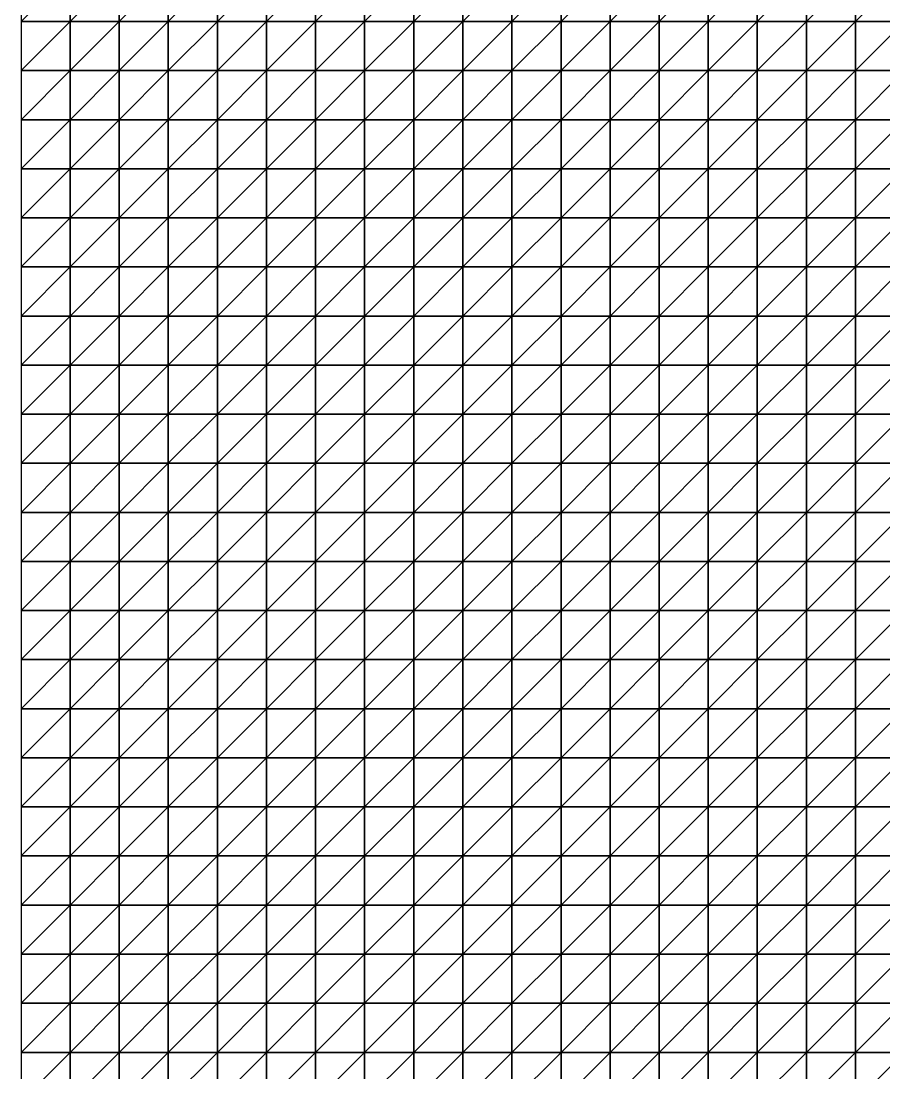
# Model space of a CAD drawing. Header units: metres. Extents: x -3 to 3, y -3 to 3.
# Drawn here: x -3 to -1.935, y -1.753 to -0.454 of the extents above; entities that cross this region are included whole.
import ezdxf

# ---------------------------------------------------------------- set-up
doc = ezdxf.new("R2010")
doc.units = ezdxf.units.M

msp = doc.modelspace()

# ---------------------------------------------------------------- meshes
at = {"color": 255}
mesh = msp.add_polyface(dxfattribs=at)
corners = [(-3, -0.5152, -0.005), (-2.9394, -0.5152, -0.0066), (-2.9394, -0.4545, -0.0072), (-3, -0.4545, -0.0054), (-2.9394, -0.3939, -0.0077), (-3, -0.3939, -0.0058), (-2.9394, -0.3333, -0.0082), (-2.9394, -0.5758, -0.0061), (-2.8788, -0.5758, -0.0079), (-2.8788, -0.5152, -0.0087), (-2.8788, -0.4545, -0.0094), (-2.8788, -0.3939, -0.0101), (-2.8788, -0.3333, -0.0108), (-2.8182, -0.5758, -0.0103), (-2.8182, -0.5152, -0.0113), (-2.8182, -0.4545, -0.0123), (-2.8182, -0.3939, -0.0132), (-2.8182, -0.3333, -0.0141), (-2.7576, -0.5758, -0.0133), (-2.7576, -0.5152, -0.0146), (-2.7576, -0.4545, -0.0159), (-2.7576, -0.3939, -0.0171), (-2.697, -0.5758, -0.017), (-2.697, -0.5152, -0.0187), (-2.697, -0.4545, -0.0204), (-2.697, -0.3939, -0.0219), (-2.6364, -0.5758, -0.0215), (-2.6364, -0.5152, -0.0237), (-2.6364, -0.4545, -0.0259), (-2.6364, -0.3939, -0.0279), (-3, -0.5758, -0.0046)]
mesh.append_faces([[corners[k] for k in face] for face in [(0, 1, 2), (3, 2, 4), (5, 4, 6), (7, 8, 9), (1, 9, 10), (2, 10, 11), (4, 11, 12), (8, 13, 14), (9, 14, 15), (10, 15, 16), (11, 16, 17), (13, 18, 19), (14, 19, 20), (15, 20, 21), (18, 22, 23), (19, 23, 24), (20, 24, 25), (22, 26, 27), (23, 27, 28), (24, 28, 29), (30, 1, 0), (0, 2, 3), (3, 4, 5), (7, 9, 1), (1, 10, 2), (2, 11, 4), (8, 14, 9), (9, 15, 10), (10, 16, 11), (13, 19, 14), (14, 20, 15), (15, 21, 16), (18, 23, 19), (19, 24, 20), (20, 25, 21), (22, 27, 23), (23, 28, 24), (24, 29, 25)]], dxfattribs={"color": 111})
mesh = msp.add_polyface(dxfattribs=at)
corners = [(-2.2727, -0.5152, -0.0803), (-2.2121, -0.5152, -0.0949), (-2.2121, -0.4545, -0.1048), (-2.2727, -0.4545, -0.0885), (-2.2121, -0.3939, -0.1144), (-2.2727, -0.3939, -0.0963), (-2.2121, -0.3333, -0.1233), (-2.1515, -0.5152, -0.1108), (-2.1515, -0.4545, -0.1228), (-2.1515, -0.3939, -0.1344), (-2.1515, -0.3333, -0.1451), (-2.1515, -0.5758, -0.0986), (-2.0909, -0.5758, -0.1134), (-2.0909, -0.5152, -0.128), (-2.0909, -0.4545, -0.1423), (-2.0909, -0.3939, -0.1561), (-2.0909, -0.3333, -0.169), (-2.0303, -0.5758, -0.1287), (-2.0303, -0.5152, -0.146), (-2.0303, -0.4545, -0.1629), (-2.0303, -0.3939, -0.1792), (-2.0303, -0.3333, -0.1945), (-1.9697, -0.5758, -0.1442), (-1.9697, -0.5152, -0.1644), (-1.9697, -0.4545, -0.1842), (-1.9697, -0.3939, -0.2033), (-1.9697, -0.3333, -0.2213), (-1.9091, -0.5758, -0.1592), (-1.9091, -0.5152, -0.1825), (-1.9091, -0.4545, -0.2055), (-1.9091, -0.3939, -0.2278), (-1.9091, -0.3333, -0.2488), (-2.2121, -0.5758, -0.0847), (-1.8485, -0.5152, -0.1997)]
mesh.append_faces([[corners[k] for k in face] for face in [(2, 8, 9), (4, 9, 10), (7, 13, 14), (8, 14, 15), (9, 15, 16), (12, 17, 18), (13, 18, 19), (14, 19, 20), (15, 20, 21), (17, 22, 23), (18, 23, 24), (19, 24, 25), (20, 25, 26), (22, 27, 28), (23, 28, 29), (24, 29, 30), (25, 30, 31), (7, 14, 8), (8, 15, 9), (12, 18, 13), (13, 19, 14), (14, 20, 15), (17, 23, 18), (18, 24, 19), (19, 25, 20), (22, 28, 23), (23, 29, 24), (24, 30, 25), (27, 33, 28)]], dxfattribs={"color": 4})
mesh.append_faces([[corners[k] for k in face] for face in [(0, 1, 2), (3, 2, 4), (5, 4, 6), (1, 7, 8), (11, 12, 13), (32, 7, 1), (1, 8, 2), (2, 9, 4), (11, 13, 7)]], dxfattribs={"color": 120})
mesh = msp.add_polyface(dxfattribs=at)
corners = [(-2.6364, -0.7576, -0.0149), (-2.5758, -0.7576, -0.0185), (-2.5758, -0.697, -0.0213), (-2.6364, -0.697, -0.0171), (-2.5758, -0.6364, -0.0241), (-2.6364, -0.6364, -0.0193), (-2.5758, -0.5758, -0.027), (-2.6364, -0.5758, -0.0215), (-2.5758, -0.5152, -0.0298), (-2.6364, -0.5152, -0.0237), (-2.5758, -0.4545, -0.0325), (-2.6364, -0.4545, -0.0259), (-2.5758, -0.3939, -0.0351), (-2.5152, -0.7576, -0.0228), (-2.5152, -0.697, -0.0263), (-2.5152, -0.6364, -0.0299), (-2.5152, -0.5758, -0.0335), (-2.5152, -0.5152, -0.037), (-2.5152, -0.4545, -0.0405), (-2.5152, -0.3939, -0.0438), (-2.4545, -0.7576, -0.0278), (-2.4545, -0.697, -0.0322), (-2.4545, -0.6364, -0.0366), (-2.4545, -0.5758, -0.0412), (-2.4545, -0.5152, -0.0456), (-2.4545, -0.4545, -0.05), (-2.4545, -0.3939, -0.0541), (-2.6364, -0.3939, -0.0279), (-2.3939, -0.697, -0.0389), (-2.3939, -0.6364, -0.0445), (-2.3939, -0.5758, -0.0501)]
mesh.append_faces([[corners[k] for k in face] for face in [(0, 1, 2), (3, 2, 4), (5, 4, 6), (7, 6, 8), (9, 8, 10), (11, 10, 12), (1, 13, 14), (2, 14, 15), (4, 15, 16), (6, 16, 17), (8, 17, 18), (10, 18, 19), (13, 20, 21), (14, 21, 22), (15, 22, 23), (3, 4, 5), (5, 6, 7), (7, 8, 9), (9, 10, 11), (11, 12, 27), (1, 14, 2), (2, 15, 4), (4, 16, 6), (6, 17, 8), (8, 18, 10), (10, 19, 12), (13, 21, 14), (14, 22, 15), (15, 23, 16), (16, 24, 17), (20, 28, 21), (21, 29, 22)]], dxfattribs={"color": 111})
mesh.append_faces([[corners[k] for k in face] for face in [(16, 23, 24), (17, 24, 25), (18, 25, 26), (17, 25, 18), (18, 26, 19), (22, 30, 23)]], dxfattribs={"color": 120})
mesh = msp.add_polyface(dxfattribs=at)
corners = [(-2.4545, -0.7576, -0.0278), (-2.3939, -0.7576, -0.0335), (-2.3939, -0.697, -0.0389), (-2.4545, -0.697, -0.0322), (-2.3939, -0.6364, -0.0445), (-2.4545, -0.6364, -0.0366), (-2.3939, -0.5758, -0.0501), (-2.4545, -0.5758, -0.0412), (-2.3939, -0.5152, -0.0557), (-2.4545, -0.5152, -0.0456), (-2.3939, -0.4545, -0.0611), (-2.4545, -0.4545, -0.05), (-2.3939, -0.3939, -0.0663), (-2.3333, -0.7576, -0.04), (-2.3333, -0.697, -0.0466), (-2.3333, -0.6364, -0.0534), (-2.3333, -0.5758, -0.0603), (-2.3333, -0.5152, -0.0672), (-2.3333, -0.4545, -0.0739), (-2.3333, -0.3939, -0.0803), (-2.2727, -0.7576, -0.047), (-2.2727, -0.697, -0.0551), (-2.2727, -0.6364, -0.0634), (-2.2727, -0.5758, -0.0719), (-2.2727, -0.5152, -0.0803), (-2.2727, -0.4545, -0.0885), (-2.2727, -0.3939, -0.0963), (-2.4545, -0.3939, -0.0541), (-2.2121, -0.697, -0.0644), (-2.2121, -0.6364, -0.0744), (-2.2121, -0.5758, -0.0847), (-2.2121, -0.5152, -0.0949), (-2.2121, -0.4545, -0.1048), (-2.2121, -0.3939, -0.1144)]
mesh.append_faces([[corners[k] for k in face] for face in [(0, 1, 2), (3, 2, 4)]], dxfattribs={"color": 111})
mesh.append_faces([[corners[k] for k in face] for face in [(5, 4, 6), (7, 6, 8), (9, 8, 10), (11, 10, 12), (1, 13, 14), (2, 14, 15), (4, 15, 16), (6, 16, 17), (8, 17, 18), (10, 18, 19), (13, 20, 21), (14, 21, 22), (15, 22, 23), (16, 23, 24), (17, 24, 25), (18, 25, 26), (7, 8, 9), (9, 10, 11), (11, 12, 27), (1, 14, 2), (2, 15, 4), (4, 16, 6), (6, 17, 8), (8, 18, 10), (10, 19, 12), (13, 21, 14), (14, 22, 15), (15, 23, 16), (16, 24, 17), (17, 25, 18), (18, 26, 19), (20, 28, 21), (21, 29, 22), (22, 30, 23), (23, 31, 24), (24, 32, 25), (25, 33, 26)]], dxfattribs={"color": 120})
mesh = msp.add_polyface(dxfattribs=at)
corners = [(-3, -0.7576, -0.0033), (-2.9394, -0.7576, -0.0043), (-2.9394, -0.697, -0.0049), (-3, -0.697, -0.0037), (-2.9394, -0.6364, -0.0055), (-3, -0.6364, -0.0041), (-2.9394, -0.5758, -0.0061), (-3, -0.5758, -0.0046), (-2.9394, -0.5152, -0.0066), (-2.8788, -0.7576, -0.0056), (-2.8788, -0.697, -0.0064), (-2.8788, -0.6364, -0.0072), (-2.8788, -0.5758, -0.0079), (-2.8182, -0.7576, -0.0073), (-2.8182, -0.697, -0.0083), (-2.8182, -0.6364, -0.0093), (-2.8182, -0.5758, -0.0103), (-2.7576, -0.7576, -0.0093), (-2.7576, -0.697, -0.0106), (-2.7576, -0.6364, -0.012), (-2.7576, -0.5758, -0.0133), (-2.697, -0.7576, -0.0118), (-2.697, -0.697, -0.0135), (-2.697, -0.6364, -0.0153), (-2.697, -0.5758, -0.017), (-2.6364, -0.7576, -0.0149), (-2.6364, -0.697, -0.0171), (-2.6364, -0.6364, -0.0193), (-2.6364, -0.5758, -0.0215), (-2.5758, -0.697, -0.0213)]
mesh.append_faces([[corners[k] for k in face] for face in [(0, 1, 2), (3, 2, 4), (5, 4, 6), (7, 6, 8), (1, 9, 10), (2, 10, 11), (4, 11, 12), (9, 13, 14), (10, 14, 15), (11, 15, 16), (13, 17, 18), (14, 18, 19), (15, 19, 20), (17, 21, 22), (18, 22, 23), (19, 23, 24), (21, 25, 26), (22, 26, 27), (23, 27, 28), (0, 2, 3), (3, 4, 5), (5, 6, 7), (1, 10, 2), (2, 11, 4), (4, 12, 6), (9, 14, 10), (10, 15, 11), (11, 16, 12), (13, 18, 14), (14, 19, 15), (15, 20, 16), (17, 22, 18), (18, 23, 19), (19, 24, 20), (21, 26, 22), (22, 27, 23), (23, 28, 24), (25, 29, 26)]], dxfattribs={"color": 111})
mesh = msp.add_polyface(dxfattribs=at)
corners = [(-2.2727, -0.7576, -0.047), (-2.2121, -0.7576, -0.0547), (-2.2121, -0.697, -0.0644), (-2.2727, -0.697, -0.0551), (-2.2121, -0.6364, -0.0744), (-2.2727, -0.6364, -0.0634), (-2.2121, -0.5758, -0.0847), (-2.2727, -0.5758, -0.0719), (-2.2121, -0.5152, -0.0949), (-2.1515, -0.7576, -0.0627), (-2.1515, -0.697, -0.0743), (-2.1515, -0.6364, -0.0863), (-2.1515, -0.5758, -0.0986), (-2.1515, -0.5152, -0.1108), (-2.0909, -0.7576, -0.0708), (-2.0909, -0.697, -0.0845), (-2.0909, -0.6364, -0.0988), (-2.0909, -0.5758, -0.1134), (-2.0303, -0.7576, -0.0788), (-2.0303, -0.697, -0.0948), (-2.0303, -0.6364, -0.1116), (-2.0303, -0.5758, -0.1287), (-1.9697, -0.7576, -0.0861), (-1.9697, -0.697, -0.1047), (-1.9697, -0.6364, -0.1242), (-1.9697, -0.5758, -0.1442), (-1.9091, -0.7576, -0.0923), (-1.9091, -0.697, -0.1136), (-1.9091, -0.6364, -0.1361), (-1.9091, -0.5758, -0.1592), (-1.8485, -0.697, -0.121), (-1.8485, -0.6364, -0.1466), (-1.8485, -0.5758, -0.173)]
mesh.append_faces([[corners[k] for k in face] for face in [(20, 24, 25), (24, 28, 29), (20, 25, 21), (23, 28, 24), (24, 29, 25), (27, 31, 28), (28, 32, 29)]], dxfattribs={"color": 4})
mesh.append_faces([[corners[k] for k in face] for face in [(0, 1, 2), (3, 2, 4), (5, 4, 6), (7, 6, 8), (1, 9, 10), (2, 10, 11), (4, 11, 12), (6, 12, 13), (9, 14, 15), (10, 15, 16), (11, 16, 17), (14, 18, 19), (15, 19, 20), (16, 20, 21), (18, 22, 23), (19, 23, 24), (22, 26, 27), (23, 27, 28), (1, 10, 2), (2, 11, 4), (4, 12, 6), (9, 15, 10), (10, 16, 11), (11, 17, 12), (14, 19, 15), (15, 20, 16), (16, 21, 17), (18, 23, 19), (19, 24, 20), (22, 27, 23), (26, 30, 27)]], dxfattribs={"color": 120})
mesh = msp.add_polyface(dxfattribs=at)
corners = [(-3, -1.1212, -0.0012), (-2.9394, -1.1212, -0.0015), (-2.9394, -1.0606, -0.0019), (-3, -1.0606, -0.0014), (-2.9394, -1, -0.0023), (-3, -1, -0.0018), (-2.9394, -0.9394, -0.0027), (-3, -0.9394, -0.0021), (-2.9394, -0.8788, -0.0032), (-3, -0.8788, -0.0025), (-2.9394, -0.8182, -0.0038), (-3, -0.8182, -0.0029), (-2.9394, -0.7576, -0.0043), (-2.8788, -1.1212, -0.0019), (-2.8788, -1.0606, -0.0024), (-2.8788, -1, -0.0029), (-2.8788, -0.9394, -0.0035), (-2.8788, -0.8788, -0.0042), (-2.8788, -0.8182, -0.0049), (-2.8788, -0.7576, -0.0056), (-2.8182, -1.1212, -0.0024), (-2.8182, -1.0606, -0.003), (-2.8182, -1, -0.0038), (-2.8182, -0.9394, -0.0045), (-2.8182, -0.8788, -0.0054), (-2.8182, -0.8182, -0.0063), (-2.8182, -0.7576, -0.0073), (-3, -0.7576, -0.0033), (-2.8182, -1.1818, -0.0018), (-2.7576, -1.1212, -0.003), (-2.7576, -1.0606, -0.0038)]
mesh.append_faces([[corners[k] for k in face] for face in [(0, 1, 2), (3, 2, 4), (5, 4, 6), (7, 6, 8), (9, 8, 10), (11, 10, 12), (1, 13, 14), (2, 14, 15), (4, 15, 16), (6, 16, 17), (8, 17, 18), (10, 18, 19), (13, 20, 21), (14, 21, 22), (15, 22, 23), (16, 23, 24), (17, 24, 25), (18, 25, 26), (0, 2, 3), (3, 4, 5), (5, 6, 7), (7, 8, 9), (9, 10, 11), (11, 12, 27), (1, 14, 2), (2, 15, 4), (4, 16, 6), (6, 17, 8), (8, 18, 10), (10, 19, 12), (13, 21, 14), (14, 22, 15), (15, 23, 16), (16, 24, 17), (17, 25, 18), (18, 26, 19), (28, 29, 20), (20, 30, 21)]], dxfattribs={"color": 111})
mesh = msp.add_polyface(dxfattribs=at)
corners = [(-2.8182, -1.1212, -0.0024), (-2.7576, -1.1212, -0.003), (-2.7576, -1.0606, -0.0038), (-2.8182, -1.0606, -0.003), (-2.7576, -1, -0.0047), (-2.8182, -1, -0.0038), (-2.7576, -0.9394, -0.0058), (-2.8182, -0.9394, -0.0045), (-2.7576, -0.8788, -0.0069), (-2.8182, -0.8788, -0.0054), (-2.7576, -0.8182, -0.0081), (-2.8182, -0.8182, -0.0063), (-2.7576, -0.7576, -0.0093), (-2.697, -1.1212, -0.0037), (-2.697, -1.0606, -0.0047), (-2.697, -1, -0.0059), (-2.697, -0.9394, -0.0073), (-2.697, -0.8788, -0.0087), (-2.697, -0.8182, -0.0102), (-2.697, -0.7576, -0.0118), (-2.6364, -1.1212, -0.0045), (-2.6364, -1.0606, -0.0058), (-2.6364, -1, -0.0073), (-2.6364, -0.9394, -0.009), (-2.6364, -0.8788, -0.0108), (-2.6364, -0.8182, -0.0128), (-2.6364, -0.7576, -0.0149), (-2.8182, -0.7576, -0.0073), (-2.7576, -1.1818, -0.0023), (-2.697, -1.1818, -0.0028), (-2.6364, -1.1818, -0.0033), (-2.5758, -1.1212, -0.0054)]
mesh.append_faces([[corners[k] for k in face] for face in [(0, 1, 2), (3, 2, 4), (5, 4, 6), (7, 6, 8), (9, 8, 10), (11, 10, 12), (1, 13, 14), (2, 14, 15), (4, 15, 16), (6, 16, 17), (8, 17, 18), (10, 18, 19), (13, 20, 21), (14, 21, 22), (15, 22, 23), (16, 23, 24), (17, 24, 25), (18, 25, 26), (3, 4, 5), (5, 6, 7), (7, 8, 9), (9, 10, 11), (11, 12, 27), (28, 13, 1), (1, 14, 2), (2, 15, 4), (4, 16, 6), (6, 17, 8), (8, 18, 10), (10, 19, 12), (29, 20, 13), (13, 21, 14), (14, 22, 15), (15, 23, 16), (16, 24, 17), (17, 25, 18), (18, 26, 19), (30, 31, 20)]], dxfattribs={"color": 111})
mesh = msp.add_polyface(dxfattribs=at)
corners = [(-2.6364, -0.9394, -0.009), (-2.5758, -0.9394, -0.0111), (-2.5758, -0.8788, -0.0134), (-2.6364, -0.8788, -0.0108), (-2.5758, -0.8182, -0.0159), (-2.6364, -0.8182, -0.0128), (-2.5758, -0.7576, -0.0185), (-2.5152, -0.9394, -0.0135), (-2.5152, -0.8788, -0.0164), (-2.5152, -0.8182, -0.0195), (-2.5152, -0.7576, -0.0228), (-2.4545, -0.9394, -0.0161), (-2.4545, -0.8788, -0.0198), (-2.4545, -0.8182, -0.0237), (-2.4545, -0.7576, -0.0278), (-2.3939, -0.9394, -0.0191), (-2.3939, -0.8788, -0.0236), (-2.3939, -0.8182, -0.0284), (-2.3939, -0.7576, -0.0335), (-2.3333, -0.9394, -0.0223), (-2.3333, -0.8788, -0.0278), (-2.3333, -0.8182, -0.0337), (-2.3333, -0.7576, -0.04), (-2.2727, -0.9394, -0.0257), (-2.2727, -0.8788, -0.0322), (-2.2727, -0.8182, -0.0394), (-2.2727, -0.7576, -0.047), (-2.6364, -0.7576, -0.0149), (-2.4545, -1, -0.0129), (-2.3939, -1, -0.0151), (-2.3333, -1, -0.0174)]
mesh.append_faces([[corners[k] for k in face] for face in [(0, 1, 2), (3, 2, 4), (5, 4, 6), (1, 7, 8), (2, 8, 9), (4, 9, 10), (7, 11, 12), (8, 12, 13), (9, 13, 14), (11, 15, 16), (12, 16, 17), (13, 17, 18), (15, 19, 20), (16, 20, 21), (17, 21, 22), (19, 23, 24), (20, 24, 25), (0, 2, 3), (3, 4, 5), (5, 6, 27), (1, 8, 2), (2, 9, 4), (4, 10, 6), (7, 12, 8), (8, 13, 9), (9, 14, 10), (28, 15, 11), (11, 16, 12), (12, 17, 13), (13, 18, 14), (29, 19, 15), (15, 20, 16), (16, 21, 17), (17, 22, 18), (30, 23, 19), (19, 24, 20), (20, 25, 21)]], dxfattribs={"color": 111})
mesh.append_faces([[corners[k] for k in face] for face in [(21, 25, 26), (21, 26, 22)]], dxfattribs={"color": 120})
mesh = msp.add_polyface(dxfattribs=at)
corners = [(-2.2727, -1.1212, -0.01), (-2.2121, -1.1212, -0.0105), (-2.2121, -1.0606, -0.0158), (-2.2727, -1.0606, -0.0145), (-2.2121, -1, -0.022), (-2.2727, -1, -0.0198), (-2.2121, -0.9394, -0.0291), (-2.2727, -0.9394, -0.0257), (-2.2121, -0.8788, -0.0369), (-2.2727, -0.8788, -0.0322), (-2.2121, -0.8182, -0.0455), (-2.2727, -0.8182, -0.0394), (-2.2121, -0.7576, -0.0547), (-2.1515, -1.1212, -0.0105), (-2.1515, -1.0606, -0.0167), (-2.1515, -1, -0.024), (-2.1515, -0.9394, -0.0323), (-2.1515, -0.8788, -0.0415), (-2.1515, -0.8182, -0.0517), (-2.1515, -0.7576, -0.0627), (-2.0909, -1.1212, -0.0098), (-2.0909, -1.0606, -0.017), (-2.0909, -1, -0.0254), (-2.0909, -0.9394, -0.0351), (-2.0909, -0.8788, -0.0459), (-2.0909, -0.8182, -0.0579), (-2.0909, -0.7576, -0.0708), (-2.2727, -0.7576, -0.047), (-2.0303, -1.0606, -0.0165), (-2.0303, -1, -0.0261)]
mesh.append_faces([[corners[k] for k in face] for face in [(0, 1, 2), (3, 2, 4), (5, 4, 6), (7, 6, 8), (9, 8, 10), (1, 13, 14), (2, 14, 15), (4, 15, 16), (6, 16, 17), (13, 20, 21), (14, 21, 22), (15, 22, 23), (16, 23, 24), (0, 2, 3), (3, 4, 5), (5, 6, 7), (7, 8, 9), (9, 10, 11), (1, 14, 2), (2, 15, 4), (4, 16, 6), (6, 17, 8), (13, 21, 14), (14, 22, 15), (15, 23, 16), (20, 28, 21), (21, 29, 22)]], dxfattribs={"color": 111})
mesh.append_faces([[corners[k] for k in face] for face in [(11, 10, 12), (8, 17, 18), (10, 18, 19), (17, 24, 25), (18, 25, 26), (11, 12, 27), (8, 18, 10), (10, 19, 12), (16, 24, 17), (17, 25, 18), (18, 26, 19)]], dxfattribs={"color": 120})
mesh = msp.add_polyface(dxfattribs=at)
corners = [(-2.0909, -1.1212, -0.0098), (-2.0303, -1.1212, -0.0083), (-2.0303, -1.0606, -0.0165), (-2.0909, -1.0606, -0.017), (-2.0303, -1, -0.0261), (-2.0909, -1, -0.0254), (-2.0303, -0.9394, -0.0372), (-2.0909, -0.9394, -0.0351), (-2.0303, -0.8788, -0.0498), (-2.0909, -0.8788, -0.0459), (-2.0303, -0.8182, -0.0637), (-2.0909, -0.8182, -0.0579), (-2.0303, -0.7576, -0.0788), (-1.9697, -1.1212, -0.0057), (-1.9697, -1.0606, -0.0148), (-1.9697, -1, -0.0256), (-1.9697, -0.9394, -0.0383), (-1.9697, -0.8788, -0.0526), (-1.9697, -0.8182, -0.0686), (-1.9697, -0.7576, -0.0861), (-1.9091, -1.1212, -0.0017), (-1.9091, -1.0606, -0.0116), (-1.9091, -1, -0.0237), (-1.9091, -0.9394, -0.0379), (-1.9091, -0.8788, -0.0541), (-1.9091, -0.8182, -0.0723), (-1.9091, -0.7576, -0.0923), (-2.0909, -0.7576, -0.0708), (-2.0303, -1.1818, -0.0017), (-1.9697, -1.1818, 0.0017), (-1.9091, -1.1818, 0.0063), (-1.8485, -1.1212, 0.0041), (-1.8485, -1.0606, -0.0067), (-1.8485, -1, -0.0199)]
mesh.append_faces([[corners[k] for k in face] for face in [(0, 1, 2), (3, 2, 4), (5, 4, 6), (1, 13, 14), (2, 14, 15), (4, 15, 16), (13, 20, 21), (14, 21, 22), (15, 22, 23), (5, 6, 7), (28, 13, 1), (1, 14, 2), (2, 15, 4), (4, 16, 6), (29, 20, 13), (13, 21, 14), (14, 22, 15), (15, 23, 16), (30, 31, 20), (20, 32, 21), (21, 33, 22)]], dxfattribs={"color": 111})
mesh.append_faces([[corners[k] for k in face] for face in [(7, 6, 8), (9, 8, 10), (11, 10, 12), (6, 16, 17), (8, 17, 18), (10, 18, 19), (16, 23, 24), (17, 24, 25), (18, 25, 26), (7, 8, 9), (9, 10, 11), (11, 12, 27), (6, 17, 8), (8, 18, 10), (10, 19, 12), (16, 24, 17), (17, 25, 18), (18, 26, 19)]], dxfattribs={"color": 120})
mesh = msp.add_polyface(dxfattribs=at)
corners = [(-2.6364, -1.1212, -0.0045), (-2.5758, -1.1212, -0.0054), (-2.5758, -1.0606, -0.0071), (-2.6364, -1.0606, -0.0058), (-2.5758, -1, -0.009), (-2.6364, -1, -0.0073), (-2.5758, -0.9394, -0.0111), (-2.5152, -1.1212, -0.0063), (-2.5152, -1.0606, -0.0084), (-2.5152, -1, -0.0108), (-2.5152, -0.9394, -0.0135), (-2.4545, -1.1212, -0.0073), (-2.4545, -1.0606, -0.0099), (-2.4545, -1, -0.0129), (-2.4545, -0.9394, -0.0161), (-2.3939, -1.1212, -0.0083), (-2.3939, -1.0606, -0.0115), (-2.3939, -1, -0.0151), (-2.3939, -0.9394, -0.0191), (-2.3333, -1.1212, -0.0093), (-2.3333, -1.0606, -0.0131), (-2.3333, -1, -0.0174), (-2.3333, -0.9394, -0.0223), (-2.2727, -1.1212, -0.01), (-2.2727, -1.0606, -0.0145), (-2.2727, -1, -0.0198), (-2.2727, -0.9394, -0.0257), (-2.6364, -0.9394, -0.009), (-2.5758, -1.1818, -0.0039), (-2.5152, -1.1818, -0.0045), (-2.4545, -1.1818, -0.0051), (-2.3939, -1.1818, -0.0056), (-2.3333, -1.1818, -0.006)]
mesh.append_faces([[corners[k] for k in face] for face in [(0, 1, 2), (3, 2, 4), (5, 4, 6), (1, 7, 8), (2, 8, 9), (4, 9, 10), (7, 11, 12), (8, 12, 13), (9, 13, 14), (11, 15, 16), (12, 16, 17), (13, 17, 18), (15, 19, 20), (16, 20, 21), (17, 21, 22), (19, 23, 24), (20, 24, 25), (21, 25, 26), (0, 2, 3), (3, 4, 5), (5, 6, 27), (28, 7, 1), (1, 8, 2), (2, 9, 4), (4, 10, 6), (29, 11, 7), (7, 12, 8), (8, 13, 9), (9, 14, 10), (30, 15, 11), (11, 16, 12), (12, 17, 13), (31, 19, 15), (15, 20, 16), (16, 21, 17), (32, 23, 19), (19, 24, 20), (20, 25, 21)]], dxfattribs={"color": 111})
mesh = msp.add_polyface(dxfattribs=at)
corners = [(-3, -1.303, -0.0005), (-2.9394, -1.303, -0.0006), (-2.9394, -1.2424, -0.0009), (-3, -1.2424, -0.0007), (-2.9394, -1.1818, -0.0012), (-3, -1.1818, -0.0009), (-2.9394, -1.1212, -0.0015), (-2.8788, -1.303, -0.0008), (-2.8788, -1.2424, -0.0011), (-2.8788, -1.1818, -0.0015), (-2.8788, -1.1212, -0.0019), (-2.8182, -1.303, -0.0009), (-2.8182, -1.2424, -0.0014), (-2.8182, -1.1818, -0.0018), (-2.8182, -1.1212, -0.0024), (-2.7576, -1.303, -0.0011), (-2.7576, -1.2424, -0.0016), (-2.7576, -1.1818, -0.0023), (-2.7576, -1.1212, -0.003), (-2.697, -1.303, -0.0013), (-2.697, -1.2424, -0.002), (-2.697, -1.1818, -0.0028), (-2.697, -1.1212, -0.0037), (-2.6364, -1.303, -0.0015), (-2.6364, -1.2424, -0.0023), (-2.6364, -1.1818, -0.0033), (-2.6364, -1.1212, -0.0045), (-3, -1.1212, -0.0012), (-2.9394, -1.3636, -0.0004), (-2.8788, -1.3636, -0.0005), (-2.8182, -1.3636, -0.0006), (-2.7576, -1.3636, -0.0007), (-2.697, -1.3636, -0.0007)]
mesh.append_faces([[corners[k] for k in face] for face in [(0, 1, 2), (3, 2, 4), (5, 4, 6), (1, 7, 8), (2, 8, 9), (4, 9, 10), (7, 11, 12), (8, 12, 13), (9, 13, 14), (11, 15, 16), (12, 16, 17), (13, 17, 18), (15, 19, 20), (16, 20, 21), (17, 21, 22), (19, 23, 24), (20, 24, 25), (21, 25, 26), (0, 2, 3), (3, 4, 5), (5, 6, 27), (28, 7, 1), (1, 8, 2), (2, 9, 4), (4, 10, 6), (29, 11, 7), (7, 12, 8), (8, 13, 9), (9, 14, 10), (30, 15, 11), (11, 16, 12), (12, 17, 13), (31, 19, 15), (15, 20, 16), (16, 21, 17), (32, 23, 19), (19, 24, 20), (20, 25, 21)]], dxfattribs={"color": 111})
mesh = msp.add_polyface(dxfattribs=at)
corners = [(-2.6364, -1.4848, 0.0002), (-2.5758, -1.4848, 0.0005), (-2.5758, -1.4242, -0.0001), (-2.6364, -1.4242, -0.0002), (-2.5758, -1.3636, -0.0007), (-2.6364, -1.3636, -0.0008), (-2.5758, -1.303, -0.0016), (-2.6364, -1.303, -0.0015), (-2.5758, -1.2424, -0.0026), (-2.6364, -1.2424, -0.0023), (-2.5758, -1.1818, -0.0039), (-2.6364, -1.1818, -0.0033), (-2.5758, -1.1212, -0.0054), (-2.5152, -1.4848, 0.0008), (-2.5152, -1.4242, 0.0002), (-2.5152, -1.3636, -0.0006), (-2.5152, -1.303, -0.0017), (-2.5152, -1.2424, -0.003), (-2.5152, -1.1818, -0.0045), (-2.5152, -1.1212, -0.0063), (-2.4545, -1.4848, 0.0013), (-2.4545, -1.4242, 0.0006), (-2.4545, -1.3636, -0.0004), (-2.4545, -1.303, -0.0017), (-2.4545, -1.2424, -0.0032), (-2.4545, -1.1818, -0.0051), (-2.4545, -1.1212, -0.0073), (-2.5758, -1.5455, 0.0009), (-2.5152, -1.5455, 0.0013), (-2.4545, -1.5455, 0.0019), (-2.3939, -1.4848, 0.002), (-2.3939, -1.4242, 0.0012), (-2.3939, -1.3636, 0)]
mesh.append_faces([[corners[k] for k in face] for face in [(0, 1, 2), (3, 2, 4), (5, 4, 6), (7, 6, 8), (9, 8, 10), (11, 10, 12), (1, 13, 14), (2, 14, 15), (4, 15, 16), (6, 16, 17), (8, 17, 18), (10, 18, 19), (13, 20, 21), (14, 21, 22), (15, 22, 23), (16, 23, 24), (17, 24, 25), (18, 25, 26), (0, 2, 3), (3, 4, 5), (5, 6, 7), (7, 8, 9), (9, 10, 11), (27, 13, 1), (1, 14, 2), (2, 15, 4), (4, 16, 6), (6, 17, 8), (8, 18, 10), (28, 20, 13), (13, 21, 14), (14, 22, 15), (15, 23, 16), (16, 24, 17), (17, 25, 18), (29, 30, 20), (20, 31, 21), (21, 32, 22)]], dxfattribs={"color": 111})
mesh = msp.add_polyface(dxfattribs=at)
corners = [(-2.4545, -1.4848, 0.0013), (-2.3939, -1.4848, 0.002), (-2.3939, -1.4242, 0.0012), (-2.4545, -1.4242, 0.0006), (-2.3939, -1.3636, 0), (-2.4545, -1.3636, -0.0004), (-2.3939, -1.303, -0.0015), (-2.4545, -1.303, -0.0017), (-2.3939, -1.2424, -0.0034), (-2.4545, -1.2424, -0.0032), (-2.3939, -1.1818, -0.0056), (-2.4545, -1.1818, -0.0051), (-2.3939, -1.1212, -0.0083), (-2.3333, -1.4848, 0.003), (-2.3333, -1.4242, 0.002), (-2.3333, -1.3636, 0.0007), (-2.3333, -1.303, -0.0011), (-2.3333, -1.2424, -0.0033), (-2.3333, -1.1818, -0.006), (-2.3333, -1.1212, -0.0093), (-2.2727, -1.4848, 0.0043), (-2.2727, -1.4242, 0.0032), (-2.2727, -1.3636, 0.0016), (-2.2727, -1.303, -0.0004), (-2.2727, -1.2424, -0.003), (-2.2727, -1.1818, -0.0062), (-2.2727, -1.1212, -0.01), (-2.3939, -1.5455, 0.0026), (-2.3333, -1.5455, 0.0037), (-2.2727, -1.5455, 0.005), (-2.2121, -1.4848, 0.0059), (-2.2121, -1.4242, 0.0047), (-2.2121, -1.3636, 0.003), (-2.2121, -1.303, 0.0007), (-2.2121, -1.2424, -0.0022), (-2.2121, -1.1818, -0.006)]
mesh.append_faces([[corners[k] for k in face] for face in [(0, 1, 2), (3, 2, 4), (5, 4, 6), (7, 6, 8), (9, 8, 10), (11, 10, 12), (1, 13, 14), (2, 14, 15), (4, 15, 16), (6, 16, 17), (8, 17, 18), (10, 18, 19), (13, 20, 21), (14, 21, 22), (15, 22, 23), (16, 23, 24), (17, 24, 25), (18, 25, 26), (5, 6, 7), (7, 8, 9), (9, 10, 11), (27, 13, 1), (1, 14, 2), (2, 15, 4), (4, 16, 6), (6, 17, 8), (8, 18, 10), (28, 20, 13), (13, 21, 14), (14, 22, 15), (15, 23, 16), (16, 24, 17), (17, 25, 18), (29, 30, 20), (20, 31, 21), (21, 32, 22), (22, 33, 23), (23, 34, 24), (24, 35, 25)]], dxfattribs={"color": 111})
mesh = msp.add_polyface(dxfattribs=at)
corners = [(-2.2727, -1.4848, 0.0043), (-2.2121, -1.4848, 0.0059), (-2.2121, -1.4242, 0.0047), (-2.2727, -1.4242, 0.0032), (-2.2121, -1.3636, 0.003), (-2.2727, -1.3636, 0.0016), (-2.2121, -1.303, 0.0007), (-2.2727, -1.303, -0.0004), (-2.2121, -1.2424, -0.0022), (-2.2727, -1.2424, -0.003), (-2.2121, -1.1818, -0.006), (-2.2727, -1.1818, -0.0062), (-2.2121, -1.1212, -0.0105), (-2.1515, -1.4848, 0.008), (-2.1515, -1.4242, 0.0067), (-2.1515, -1.3636, 0.0049), (-2.1515, -1.303, 0.0023), (-2.1515, -1.2424, -0.001), (-2.1515, -1.1818, -0.0053), (-2.1515, -1.1212, -0.0105), (-2.0909, -1.4848, 0.0106), (-2.0909, -1.4242, 0.0093), (-2.0909, -1.3636, 0.0074), (-2.0909, -1.303, 0.0046), (-2.0909, -1.2424, 0.0009), (-2.0909, -1.1818, -0.0039), (-2.0909, -1.1212, -0.0098), (-2.2727, -1.1212, -0.01), (-2.2121, -1.5455, 0.0066), (-2.1515, -1.5455, 0.0087), (-2.0909, -1.5455, 0.0112), (-2.0303, -1.4848, 0.0138), (-2.0303, -1.4242, 0.0126), (-2.0303, -1.3636, 0.0106), (-2.0303, -1.303, 0.0077), (-2.0303, -1.2424, 0.0036)]
mesh.append_faces([[corners[k] for k in face] for face in [(1, 13, 14), (13, 20, 21), (14, 21, 22), (28, 13, 1), (29, 20, 13), (13, 21, 14), (14, 22, 15), (30, 31, 20), (20, 32, 21), (21, 33, 22), (22, 34, 23)]], dxfattribs={"color": 101})
mesh.append_faces([[corners[k] for k in face] for face in [(0, 1, 2), (3, 2, 4), (5, 4, 6), (7, 6, 8), (9, 8, 10), (11, 10, 12), (2, 14, 15), (4, 15, 16), (6, 16, 17), (8, 17, 18), (10, 18, 19), (15, 22, 23), (16, 23, 24), (17, 24, 25), (18, 25, 26), (11, 12, 27), (1, 14, 2), (2, 15, 4), (4, 16, 6), (6, 17, 8), (8, 18, 10), (10, 19, 12), (15, 23, 16), (16, 24, 17), (17, 25, 18), (18, 26, 19), (23, 35, 24)]], dxfattribs={"color": 111})
mesh = msp.add_polyface(dxfattribs=at)
corners = [(-2.0909, -1.4848, 0.0106), (-2.0303, -1.4848, 0.0138), (-2.0303, -1.4242, 0.0126), (-2.0909, -1.4242, 0.0093), (-2.0303, -1.3636, 0.0106), (-2.0909, -1.3636, 0.0074), (-2.0303, -1.303, 0.0077), (-2.0909, -1.303, 0.0046), (-2.0303, -1.2424, 0.0036), (-2.0909, -1.2424, 0.0009), (-2.0303, -1.1818, -0.0017), (-2.0909, -1.1818, -0.0039), (-2.0303, -1.1212, -0.0083), (-1.9697, -1.4848, 0.0176), (-1.9697, -1.4242, 0.0166), (-1.9697, -1.3636, 0.0147), (-1.9697, -1.303, 0.0117), (-1.9697, -1.2424, 0.0074), (-1.9697, -1.1818, 0.0017), (-1.9697, -1.1212, -0.0057), (-1.9091, -1.4848, 0.0222), (-1.9091, -1.4242, 0.0215), (-1.9091, -1.3636, 0.0198), (-1.9091, -1.303, 0.0168), (-1.9091, -1.2424, 0.0124), (-1.9091, -1.1818, 0.0063), (-1.9091, -1.1212, -0.0017), (-2.0909, -1.1212, -0.0098), (-2.0303, -1.5455, 0.0143), (-1.9697, -1.5455, 0.0179), (-1.9091, -1.5455, 0.022), (-1.8485, -1.4848, 0.0274), (-1.8485, -1.4242, 0.0272), (-1.8485, -1.3636, 0.0259), (-1.8485, -1.303, 0.0232), (-1.8485, -1.2424, 0.0188), (-1.8485, -1.1818, 0.0125)]
mesh.append_faces([[corners[k] for k in face] for face in [(0, 1, 2), (3, 2, 4), (5, 4, 6), (1, 13, 14), (2, 14, 15), (4, 15, 16), (6, 16, 17), (13, 20, 21), (14, 21, 22), (15, 22, 23), (16, 23, 24), (17, 24, 25), (28, 13, 1), (1, 14, 2), (2, 15, 4), (4, 16, 6), (29, 20, 13), (13, 21, 14), (14, 22, 15), (15, 23, 16), (16, 24, 17), (30, 31, 20), (20, 32, 21), (21, 33, 22), (22, 34, 23), (23, 35, 24), (24, 36, 25)]], dxfattribs={"color": 101})
mesh.append_faces([[corners[k] for k in face] for face in [(7, 6, 8), (9, 8, 10), (11, 10, 12), (8, 17, 18), (10, 18, 19), (18, 25, 26), (9, 10, 11), (11, 12, 27), (6, 17, 8), (8, 18, 10), (17, 25, 18)]], dxfattribs={"color": 111})
mesh = msp.add_polyface(dxfattribs=at)
corners = [(-3, -1.4848, -0.0001), (-2.9394, -1.4848, -0.0001), (-2.9394, -1.4242, -0.0003), (-3, -1.4242, -0.0002), (-2.9394, -1.3636, -0.0004), (-3, -1.3636, -0.0003), (-2.9394, -1.303, -0.0006), (-2.8788, -1.4848, -0.0001), (-2.8788, -1.4242, -0.0003), (-2.8788, -1.3636, -0.0005), (-2.8788, -1.303, -0.0008), (-2.8182, -1.4848, -0.0001), (-2.8182, -1.4242, -0.0003), (-2.8182, -1.3636, -0.0006), (-2.8182, -1.303, -0.0009), (-2.7576, -1.4848, 0), (-2.7576, -1.4242, -0.0003), (-2.7576, -1.3636, -0.0007), (-2.7576, -1.303, -0.0011), (-2.697, -1.4848, 0.0001), (-2.697, -1.4242, -0.0003), (-2.697, -1.3636, -0.0007), (-2.697, -1.303, -0.0013), (-2.6364, -1.4848, 0.0002), (-2.6364, -1.4242, -0.0002), (-2.6364, -1.3636, -0.0008), (-2.6364, -1.303, -0.0015), (-3, -1.5455, 0), (-3, -1.303, -0.0005), (-2.9394, -1.5455, 0), (-2.8788, -1.5455, 0), (-2.8182, -1.5455, 0.0001), (-2.7576, -1.5455, 0.0002), (-2.697, -1.5455, 0.0003), (-2.6364, -1.5455, 0.0005), (-2.5758, -1.4848, 0.0005)]
mesh.append_faces([[corners[k] for k in face] for face in [(0, 1, 2), (3, 2, 4), (5, 4, 6), (1, 7, 8), (2, 8, 9), (4, 9, 10), (7, 11, 12), (8, 12, 13), (9, 13, 14), (11, 15, 16), (12, 16, 17), (13, 17, 18), (15, 19, 20), (16, 20, 21), (17, 21, 22), (19, 23, 24), (20, 24, 25), (21, 25, 26), (27, 1, 0), (0, 2, 3), (3, 4, 5), (5, 6, 28), (29, 7, 1), (1, 8, 2), (2, 9, 4), (30, 11, 7), (7, 12, 8), (8, 13, 9), (31, 15, 11), (11, 16, 12), (12, 17, 13), (32, 19, 15), (15, 20, 16), (16, 21, 17), (33, 23, 19), (19, 24, 20), (20, 25, 21), (34, 35, 23)]], dxfattribs={"color": 111})
mesh = msp.add_polyface(dxfattribs=at)
corners = [(-3, -1.8485, 0.0001), (-2.9394, -1.8485, 0.0002), (-2.9394, -1.7879, 0.0002), (-3, -1.7879, 0.0001), (-2.9394, -1.7273, 0.0002), (-3, -1.7273, 0.0001), (-2.9394, -1.6667, 0.0001), (-3, -1.6667, 0.0001), (-2.9394, -1.6061, 0.0001), (-3, -1.6061, 0), (-2.9394, -1.5455, 0), (-3, -1.5455, 0), (-2.9394, -1.4848, -0.0001), (-2.8788, -1.8485, 0.0003), (-2.8788, -1.7879, 0.0003), (-2.8788, -1.7273, 0.0003), (-2.8788, -1.6667, 0.0002), (-2.8788, -1.6061, 0.0001), (-2.8788, -1.5455, 0), (-2.8788, -1.4848, -0.0001), (-2.8182, -1.8485, 0.0004), (-2.8182, -1.7879, 0.0004), (-2.8182, -1.7273, 0.0004), (-2.8182, -1.6667, 0.0003), (-2.8182, -1.6061, 0.0002), (-2.8182, -1.5455, 0.0001), (-2.8182, -1.4848, -0.0001), (-3, -1.9091, 0.0002), (-2.9394, -1.9091, 0.0002), (-2.8788, -1.9091, 0.0003), (-2.8182, -1.9091, 0.0004), (-2.7576, -1.8485, 0.0006), (-2.7576, -1.7879, 0.0006)]
mesh.append_faces([[corners[k] for k in face] for face in [(0, 1, 2), (3, 2, 4), (5, 4, 6), (7, 6, 8), (9, 8, 10), (11, 10, 12), (1, 13, 14), (2, 14, 15), (4, 15, 16), (6, 16, 17), (8, 17, 18), (10, 18, 19), (13, 20, 21), (14, 21, 22), (15, 22, 23), (16, 23, 24), (17, 24, 25), (18, 25, 26), (27, 1, 0), (0, 2, 3), (3, 4, 5), (5, 6, 7), (7, 8, 9), (9, 10, 11), (28, 13, 1), (1, 14, 2), (2, 15, 4), (4, 16, 6), (6, 17, 8), (8, 18, 10), (29, 20, 13), (13, 21, 14), (14, 22, 15), (15, 23, 16), (16, 24, 17), (17, 25, 18), (30, 31, 20), (20, 32, 21)]], dxfattribs={"color": 111})
mesh = msp.add_polyface(dxfattribs=at)
corners = [(-2.8182, -1.8485, 0.0004), (-2.7576, -1.8485, 0.0006), (-2.7576, -1.7879, 0.0006), (-2.8182, -1.7879, 0.0004), (-2.7576, -1.7273, 0.0005), (-2.8182, -1.7273, 0.0004), (-2.7576, -1.6667, 0.0005), (-2.8182, -1.6667, 0.0003), (-2.7576, -1.6061, 0.0003), (-2.8182, -1.6061, 0.0002), (-2.7576, -1.5455, 0.0002), (-2.8182, -1.5455, 0.0001), (-2.7576, -1.4848, 0), (-2.697, -1.8485, 0.0008), (-2.697, -1.7879, 0.0008), (-2.697, -1.7273, 0.0007), (-2.697, -1.6667, 0.0007), (-2.697, -1.6061, 0.0005), (-2.697, -1.5455, 0.0003), (-2.697, -1.4848, 0.0001), (-2.6364, -1.8485, 0.0011), (-2.6364, -1.7879, 0.0011), (-2.6364, -1.7273, 0.001), (-2.6364, -1.6667, 0.0009), (-2.6364, -1.6061, 0.0008), (-2.6364, -1.5455, 0.0005), (-2.6364, -1.4848, 0.0002), (-2.7576, -1.9091, 0.0006), (-2.697, -1.9091, 0.0008), (-2.6364, -1.9091, 0.001), (-2.5758, -1.8485, 0.0014), (-2.5758, -1.7879, 0.0014), (-2.5758, -1.7273, 0.0014), (-2.5758, -1.6667, 0.0013)]
mesh.append_faces([[corners[k] for k in face] for face in [(0, 1, 2), (3, 2, 4), (5, 4, 6), (7, 6, 8), (9, 8, 10), (11, 10, 12), (1, 13, 14), (2, 14, 15), (4, 15, 16), (6, 16, 17), (8, 17, 18), (10, 18, 19), (13, 20, 21), (14, 21, 22), (15, 22, 23), (16, 23, 24), (17, 24, 25), (18, 25, 26), (3, 4, 5), (5, 6, 7), (7, 8, 9), (9, 10, 11), (27, 13, 1), (1, 14, 2), (2, 15, 4), (4, 16, 6), (6, 17, 8), (8, 18, 10), (28, 20, 13), (13, 21, 14), (14, 22, 15), (15, 23, 16), (16, 24, 17), (17, 25, 18), (29, 30, 20), (20, 31, 21), (21, 32, 22), (22, 33, 23)]], dxfattribs={"color": 111})
mesh = msp.add_polyface(dxfattribs=at)
corners = [(-2.6364, -1.6667, 0.0009), (-2.5758, -1.6667, 0.0013), (-2.5758, -1.6061, 0.0011), (-2.6364, -1.6061, 0.0008), (-2.5758, -1.5455, 0.0009), (-2.6364, -1.5455, 0.0005), (-2.5758, -1.4848, 0.0005), (-2.5152, -1.6667, 0.0018), (-2.5152, -1.6061, 0.0016), (-2.5152, -1.5455, 0.0013), (-2.5152, -1.4848, 0.0008), (-2.4545, -1.6667, 0.0024), (-2.4545, -1.6061, 0.0022), (-2.4545, -1.5455, 0.0019), (-2.4545, -1.4848, 0.0013), (-2.3939, -1.6667, 0.0033), (-2.3939, -1.6061, 0.003), (-2.3939, -1.5455, 0.0026), (-2.3939, -1.4848, 0.002), (-2.3333, -1.6667, 0.0043), (-2.3333, -1.6061, 0.0041), (-2.3333, -1.5455, 0.0037), (-2.3333, -1.4848, 0.003), (-2.3333, -1.7273, 0.0043), (-2.2727, -1.7273, 0.0055), (-2.2727, -1.6667, 0.0056), (-2.2727, -1.6061, 0.0054), (-2.2727, -1.5455, 0.005), (-2.2727, -1.4848, 0.0043), (-2.5758, -1.7273, 0.0014), (-2.5152, -1.7273, 0.0019), (-2.4545, -1.7273, 0.0025), (-2.3939, -1.7273, 0.0033), (-2.2121, -1.6667, 0.0071), (-2.2121, -1.6061, 0.007), (-2.2121, -1.5455, 0.0066)]
mesh.append_faces([[corners[k] for k in face] for face in [(0, 1, 2), (3, 2, 4), (5, 4, 6), (1, 7, 8), (2, 8, 9), (4, 9, 10), (7, 11, 12), (8, 12, 13), (9, 13, 14), (11, 15, 16), (12, 16, 17), (13, 17, 18), (15, 19, 20), (16, 20, 21), (17, 21, 22), (23, 24, 25), (19, 25, 26), (20, 26, 27), (21, 27, 28), (0, 2, 3), (3, 4, 5), (29, 7, 1), (1, 8, 2), (2, 9, 4), (30, 11, 7), (7, 12, 8), (8, 13, 9), (31, 15, 11), (11, 16, 12), (12, 17, 13), (32, 19, 15), (15, 20, 16), (16, 21, 17), (23, 25, 19), (19, 26, 20), (20, 27, 21), (24, 33, 25), (25, 34, 26), (26, 35, 27)]], dxfattribs={"color": 111})
mesh = msp.add_polyface(dxfattribs=at)
corners = [(-2.2727, -1.8485, 0.0051), (-2.2121, -1.8485, 0.0064), (-2.2121, -1.7879, 0.0067), (-2.2727, -1.7879, 0.0054), (-2.2121, -1.7273, 0.007), (-2.2727, -1.7273, 0.0055), (-2.2121, -1.6667, 0.0071), (-2.2727, -1.6667, 0.0056), (-2.2121, -1.6061, 0.007), (-2.2727, -1.6061, 0.0054), (-2.2121, -1.5455, 0.0066), (-2.2727, -1.5455, 0.005), (-2.2121, -1.4848, 0.0059), (-2.1515, -1.8485, 0.0078), (-2.1515, -1.7879, 0.0083), (-2.1515, -1.7273, 0.0088), (-2.1515, -1.6667, 0.009), (-2.1515, -1.6061, 0.009), (-2.1515, -1.5455, 0.0087), (-2.1515, -1.4848, 0.008), (-2.0909, -1.8485, 0.0095), (-2.0909, -1.7879, 0.0102), (-2.0909, -1.7273, 0.0108), (-2.0909, -1.6667, 0.0113), (-2.0909, -1.6061, 0.0114), (-2.0909, -1.5455, 0.0112), (-2.0909, -1.4848, 0.0106), (-2.0303, -1.8485, 0.0113), (-2.0303, -1.7879, 0.0123), (-2.0303, -1.7273, 0.0132), (-2.2121, -1.9091, 0.0059), (-2.1515, -1.9091, 0.0072), (-2.0909, -1.9091, 0.0087), (-2.0303, -1.6667, 0.0139), (-2.0303, -1.6061, 0.0143), (-2.0303, -1.5455, 0.0143)]
mesh.append_faces([[corners[k] for k in face] for face in [(3, 2, 4), (5, 4, 6), (7, 6, 8), (9, 8, 10), (1, 13, 14), (2, 14, 15), (4, 15, 16), (6, 16, 17), (8, 17, 18), (10, 18, 19), (13, 20, 21), (14, 21, 22), (15, 22, 23), (16, 23, 24), (17, 24, 25), (18, 25, 26), (20, 27, 28), (21, 28, 29), (30, 13, 1), (1, 14, 2), (2, 15, 4), (4, 16, 6), (6, 17, 8), (8, 18, 10), (31, 20, 13), (13, 21, 14), (14, 22, 15), (15, 23, 16), (16, 24, 17), (17, 25, 18), (32, 27, 20), (20, 28, 21), (21, 29, 22), (22, 33, 23), (23, 34, 24), (24, 35, 25)]], dxfattribs={"color": 101})
mesh.append_faces([[corners[k] for k in face] for face in [(0, 1, 2), (11, 10, 12)]], dxfattribs={"color": 111})
mesh = msp.add_polyface(dxfattribs=at)
corners = [(-2.0909, -1.7273, 0.0108), (-2.0303, -1.7273, 0.0132), (-2.0303, -1.6667, 0.0139), (-2.0909, -1.6667, 0.0113), (-2.0303, -1.6061, 0.0143), (-2.0909, -1.6061, 0.0114), (-2.0303, -1.5455, 0.0143), (-2.0909, -1.5455, 0.0112), (-2.0303, -1.4848, 0.0138), (-2.0303, -1.8485, 0.0113), (-1.9697, -1.8485, 0.0133), (-1.9697, -1.7879, 0.0146), (-2.0303, -1.7879, 0.0123), (-1.9697, -1.7273, 0.0158), (-1.9697, -1.6667, 0.0168), (-1.9697, -1.6061, 0.0176), (-1.9697, -1.5455, 0.0179), (-1.9697, -1.4848, 0.0176), (-1.9091, -1.8485, 0.0153), (-1.9091, -1.7879, 0.017), (-1.9091, -1.7273, 0.0186), (-1.9091, -1.6667, 0.0201), (-1.9091, -1.6061, 0.0213), (-1.9091, -1.5455, 0.022), (-1.9091, -1.4848, 0.0222), (-1.8485, -1.8485, 0.0174), (-1.8485, -1.7879, 0.0195), (-1.8485, -1.7273, 0.0217), (-1.8485, -1.6667, 0.0237), (-1.8485, -1.6061, 0.0254), (-1.8485, -1.5455, 0.0267), (-2.0303, -1.9091, 0.0103), (-1.9697, -1.9091, 0.012), (-1.9091, -1.9091, 0.0137)]
mesh.append_faces([[corners[k] for k in face] for face in [(0, 1, 2), (3, 2, 4), (5, 4, 6), (7, 6, 8), (9, 10, 11), (12, 11, 13), (1, 13, 14), (2, 14, 15), (4, 15, 16), (6, 16, 17), (10, 18, 19), (11, 19, 20), (13, 20, 21), (14, 21, 22), (15, 22, 23), (16, 23, 24), (18, 25, 26), (19, 26, 27), (20, 27, 28), (21, 28, 29), (22, 29, 30), (31, 10, 9), (9, 11, 12), (12, 13, 1), (1, 14, 2), (2, 15, 4), (4, 16, 6), (32, 18, 10), (10, 19, 11), (11, 20, 13), (13, 21, 14), (14, 22, 15), (15, 23, 16), (33, 25, 18), (18, 26, 19), (19, 27, 20), (20, 28, 21), (21, 29, 22), (22, 30, 23)]], dxfattribs={"color": 101})
mesh = msp.add_polyface(dxfattribs=at)
corners = [(-2.6364, -1.8485, 0.0011), (-2.5758, -1.8485, 0.0014), (-2.5758, -1.7879, 0.0014), (-2.6364, -1.7879, 0.0011), (-2.5758, -1.7273, 0.0014), (-2.6364, -1.7273, 0.001), (-2.5758, -1.6667, 0.0013), (-2.5152, -1.8485, 0.0019), (-2.5152, -1.7879, 0.0019), (-2.5152, -1.7273, 0.0019), (-2.5152, -1.6667, 0.0018), (-2.4545, -1.8485, 0.0025), (-2.4545, -1.7879, 0.0025), (-2.4545, -1.7273, 0.0025), (-2.4545, -1.6667, 0.0024), (-2.4545, -1.9091, 0.0024), (-2.3939, -1.9091, 0.003), (-2.3939, -1.8485, 0.0032), (-2.3939, -1.7879, 0.0033), (-2.3939, -1.7273, 0.0033), (-2.3939, -1.6667, 0.0033), (-2.3333, -1.9091, 0.0038), (-2.3333, -1.8485, 0.0041), (-2.3333, -1.7879, 0.0042), (-2.3333, -1.7273, 0.0043), (-2.3333, -1.6667, 0.0043), (-2.2727, -1.9091, 0.0048), (-2.2727, -1.8485, 0.0051), (-2.2727, -1.7879, 0.0054), (-2.2727, -1.7273, 0.0055), (-2.5758, -1.9091, 0.0014), (-2.5152, -1.9091, 0.0018), (-2.2121, -1.8485, 0.0064), (-2.2121, -1.7879, 0.0067), (-2.2121, -1.7273, 0.007)]
mesh.append_faces([[corners[k] for k in face] for face in [(0, 1, 2), (3, 2, 4), (5, 4, 6), (1, 7, 8), (2, 8, 9), (4, 9, 10), (7, 11, 12), (8, 12, 13), (9, 13, 14), (15, 16, 17), (11, 17, 18), (12, 18, 19), (13, 19, 20), (16, 21, 22), (17, 22, 23), (18, 23, 24), (19, 24, 25), (21, 26, 27), (22, 27, 28), (23, 28, 29), (30, 7, 1), (1, 8, 2), (2, 9, 4), (31, 11, 7), (7, 12, 8), (8, 13, 9), (15, 17, 11), (11, 18, 12), (12, 19, 13), (16, 22, 17), (17, 23, 18), (18, 24, 19), (21, 27, 22), (22, 28, 23), (23, 29, 24), (26, 32, 27), (27, 33, 28), (28, 34, 29)]], dxfattribs={"color": 111})

doc.saveas('drawing.dxf')
